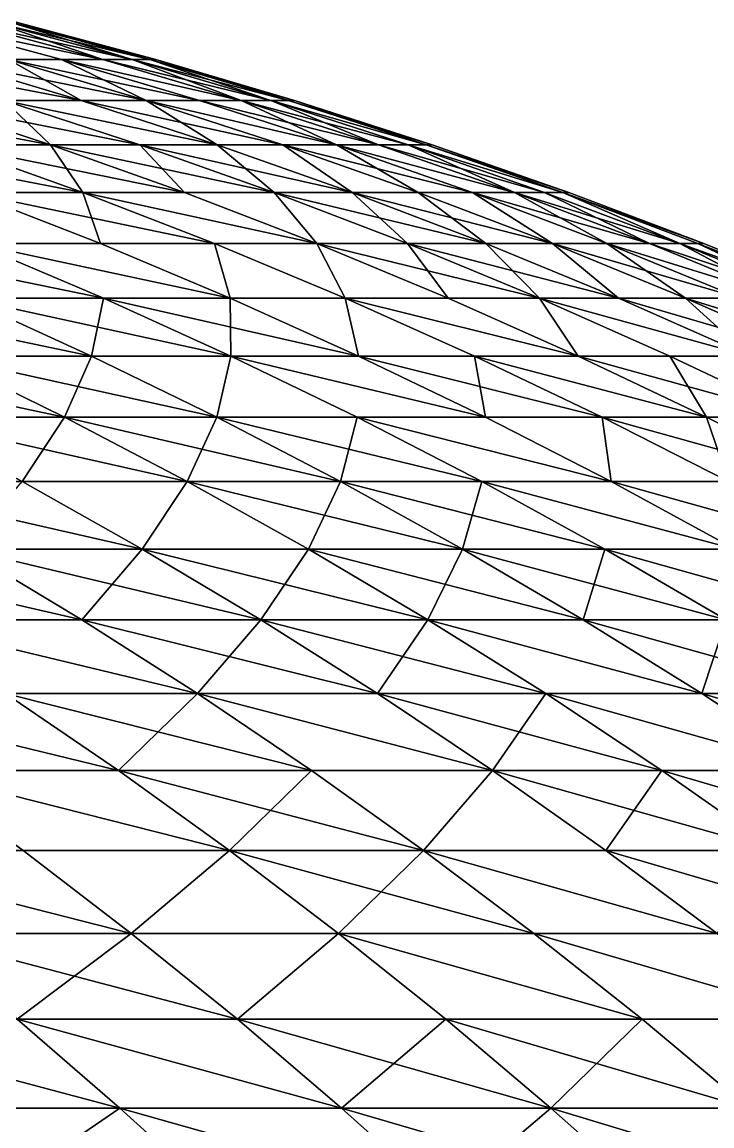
# Model space of a CAD drawing. Header units: millimetres. Extents: x -3250 to 8000, y -3250 to 3250.
# Drawn here: x 7398.2 to 7493.4, y 623 to 775.3 of the extents above; entities that cross this region are included whole.
import ezdxf

# ---------------------------------------------------------------- set-up
doc = ezdxf.new("R2010")
doc.units = ezdxf.units.MM
doc.header["$MEASUREMENT"] = 0
doc.layers.add('MESH_3D', color=2, linetype='CONTINUOUS')

msp = doc.modelspace()

# ---------------------------------------------------------------- linework, layer by layer
at = {"layer": 'MESH_3D'}
for points in [[(7384.5, 775.26, 3341.38), (7390.14, 775.26, 3405.9), (7409.36, 770.1, 3404.46)], [(7384.5, 775.26, 3341.38), (7409.36, 770.1, 3404.46), (7403.67, 770.1, 3339.46)], [(7396.36, 770.1, 3274.63), (7384.5, 775.26, 3341.38), (7403.67, 770.1, 3339.46)], [(7384.5, 775.26, 23358.62), (7396.36, 770.1, 23425.37), (7403.67, 770.1, 23360.54)], [(7409.36, 770.1, 23295.54), (7384.5, 775.26, 23358.62), (7403.67, 770.1, 23360.54)], [(7390.14, 775.26, 23294.1), (7384.5, 775.26, 23358.62), (7409.36, 770.1, 23295.54)], [(7390.14, 775.26, 3405.9), (7394.18, 775.26, 3470.53), (7413.42, 770.1, 3469.57)], [(7390.14, 775.26, 3405.9), (7413.42, 770.1, 3469.57), (7409.36, 770.1, 3404.46)], [(7394.18, 775.26, 23229.47), (7390.14, 775.26, 23294.1), (7409.36, 770.1, 23295.54)], [(7394.18, 775.26, 3470.53), (7415.86, 770.1, 3534.76), (7413.42, 770.1, 3469.57)], [(7394.18, 775.26, 3470.53), (7396.6, 775.26, 3535.24), (7415.86, 770.1, 3534.76)], [(7394.18, 775.26, 23229.47), (7409.36, 770.1, 23295.54), (7413.42, 770.1, 23230.43)], [(7396.6, 775.26, 23164.76), (7394.18, 775.26, 23229.47), (7413.42, 770.1, 23230.43)], [(7396.6, 775.26, 3535.24), (7397.41, 775.26, 3600), (7416.67, 770.1, 3600)], [(7396.6, 775.26, 3535.24), (7416.67, 770.1, 3600), (7415.86, 770.1, 3534.76)], [(7396.6, 775.26, 23164.76), (7413.42, 770.1, 23230.43), (7415.86, 770.1, 23165.24)], [(7396.6, 775.26, 23164.76), (7415.86, 770.1, 23165.24), (7416.67, 770.1, 23100)], [(7396.6, 775.26, 23164.76), (7416.67, 770.1, 23100), (7397.41, 775.26, 23100)], [(7416.67, 770.1, 23100), (7416.67, 770.1, 3600), (7397.41, 775.26, 3600)], [(7397.41, 775.26, 23100), (7416.67, 770.1, 23100), (7397.41, 775.26, 3600)], [(7376.92, 770.1, 3145.62), (7406.36, 764.46, 3207.15), (7395.76, 764.46, 3142.3)], [(7376.92, 770.1, 3145.62), (7387.45, 770.1, 3210.01), (7406.36, 764.46, 3207.15)], [(7406.36, 764.46, 23492.85), (7376.92, 770.1, 23554.38), (7395.76, 764.46, 23557.7)], [(7387.45, 770.1, 23489.99), (7376.92, 770.1, 23554.38), (7406.36, 764.46, 23492.85)], [(7387.45, 770.1, 3210.01), (7415.35, 764.46, 3272.25), (7406.36, 764.46, 3207.15)], [(7387.45, 770.1, 3210.01), (7396.36, 770.1, 3274.63), (7415.35, 764.46, 3272.25)], [(7396.36, 770.1, 23425.37), (7387.45, 770.1, 23489.99), (7406.36, 764.46, 23492.85)], [(7396.36, 770.1, 3274.63), (7422.71, 764.46, 3337.56), (7415.35, 764.46, 3272.25)], [(7396.36, 770.1, 3274.63), (7403.67, 770.1, 3339.46), (7422.71, 764.46, 3337.56)], [(7396.36, 770.1, 23425.37), (7406.36, 764.46, 23492.85), (7415.35, 764.46, 23427.75)], [(7403.67, 770.1, 23360.54), (7396.36, 770.1, 23425.37), (7415.35, 764.46, 23427.75)], [(7403.67, 770.1, 3339.46), (7428.43, 764.46, 3403.03), (7422.71, 764.46, 3337.56)], [(7403.67, 770.1, 3339.46), (7409.36, 770.1, 3404.46), (7428.43, 764.46, 3403.03)], [(7403.67, 770.1, 23360.54), (7415.35, 764.46, 23427.75), (7422.71, 764.46, 23362.44)], [(7428.43, 764.46, 23296.97), (7403.67, 770.1, 23360.54), (7422.71, 764.46, 23362.44)], [(7409.36, 770.1, 23295.54), (7403.67, 770.1, 23360.54), (7428.43, 764.46, 23296.97)], [(7409.36, 770.1, 3404.46), (7413.42, 770.1, 3469.57), (7432.53, 764.46, 3468.62)], [(7409.36, 770.1, 3404.46), (7432.53, 764.46, 3468.62), (7428.43, 764.46, 3403.03)], [(7413.42, 770.1, 23230.43), (7409.36, 770.1, 23295.54), (7428.43, 764.46, 23296.97)], [(7413.42, 770.1, 3469.57), (7434.98, 764.46, 3534.29), (7432.53, 764.46, 3468.62)], [(7413.42, 770.1, 3469.57), (7415.86, 770.1, 3534.76), (7434.98, 764.46, 3534.29)], [(7413.42, 770.1, 23230.43), (7428.43, 764.46, 23296.97), (7432.53, 764.46, 23231.38)], [(7415.86, 770.1, 23165.24), (7413.42, 770.1, 23230.43), (7432.53, 764.46, 23231.38)], [(7415.86, 770.1, 3534.76), (7416.67, 770.1, 3600), (7435.8, 764.46, 3600)], [(7415.86, 770.1, 3534.76), (7435.8, 764.46, 3600), (7434.98, 764.46, 3534.29)], [(7415.86, 770.1, 23165.24), (7434.98, 764.46, 23165.71), (7416.67, 770.1, 23100)], [(7415.86, 770.1, 23165.24), (7432.53, 764.46, 23231.38), (7434.98, 764.46, 23165.71)], [(7435.8, 764.46, 23100), (7435.8, 764.46, 3600), (7416.67, 770.1, 3600)], [(7416.67, 770.1, 23100), (7435.8, 764.46, 23100), (7416.67, 770.1, 3600)], [(7434.98, 764.46, 23165.71), (7435.8, 764.46, 23100), (7416.67, 770.1, 23100)], [(7369.72, 764.46, 3013.48), (7383.54, 764.46, 3077.73), (7402.15, 758.34, 3073.96)], [(7369.72, 764.46, 3013.48), (7402.15, 758.34, 3073.96), (7388.23, 758.34, 3009.25)], [(7383.54, 764.46, 3077.73), (7395.76, 764.46, 3142.3), (7414.46, 758.34, 3139)], [(7383.54, 764.46, 3077.73), (7414.46, 758.34, 3139), (7402.15, 758.34, 3073.96)], [(7383.54, 764.46, 23622.27), (7388.23, 758.34, 23690.75), (7402.15, 758.34, 23626.04)], [(7395.76, 764.46, 23557.7), (7383.54, 764.46, 23622.27), (7402.15, 758.34, 23626.04)], [(7395.76, 764.46, 3142.3), (7425.14, 758.34, 3204.32), (7414.46, 758.34, 3139)], [(7395.76, 764.46, 3142.3), (7406.36, 764.46, 3207.15), (7425.14, 758.34, 3204.32)], [(7395.76, 764.46, 23557.7), (7402.15, 758.34, 23626.04), (7414.46, 758.34, 23561)], [(7425.14, 758.34, 23495.68), (7395.76, 764.46, 23557.7), (7414.46, 758.34, 23561)], [(7406.36, 764.46, 23492.85), (7395.76, 764.46, 23557.7), (7425.14, 758.34, 23495.68)], [(7406.36, 764.46, 3207.15), (7434.19, 758.34, 3269.89), (7425.14, 758.34, 3204.32)], [(7406.36, 764.46, 3207.15), (7415.35, 764.46, 3272.25), (7434.19, 758.34, 3269.89)], [(7415.35, 764.46, 23427.75), (7406.36, 764.46, 23492.85), (7425.14, 758.34, 23495.68)], [(7415.35, 764.46, 3272.25), (7422.71, 764.46, 3337.56), (7441.6, 758.34, 3335.67)], [(7415.35, 764.46, 3272.25), (7441.6, 758.34, 3335.67), (7434.19, 758.34, 3269.89)], [(7415.35, 764.46, 23427.75), (7425.14, 758.34, 23495.68), (7434.19, 758.34, 23430.11)], [(7441.6, 758.34, 23364.33), (7415.35, 764.46, 23427.75), (7434.19, 758.34, 23430.11)], [(7422.71, 764.46, 23362.44), (7415.35, 764.46, 23427.75), (7441.6, 758.34, 23364.33)], [(7422.71, 764.46, 3337.56), (7428.43, 764.46, 3403.03), (7447.37, 758.34, 3401.61)], [(7422.71, 764.46, 3337.56), (7447.37, 758.34, 3401.61), (7441.6, 758.34, 3335.67)], [(7428.43, 764.46, 23296.97), (7422.71, 764.46, 23362.44), (7441.6, 758.34, 23364.33)], [(7428.43, 764.46, 3403.03), (7432.53, 764.46, 3468.62), (7451.49, 758.34, 3467.67)], [(7428.43, 764.46, 3403.03), (7451.49, 758.34, 3467.67), (7447.37, 758.34, 3401.61)], [(7428.43, 764.46, 23296.97), (7441.6, 758.34, 23364.33), (7447.37, 758.34, 23298.39)], [(7432.53, 764.46, 23231.38), (7428.43, 764.46, 23296.97), (7447.37, 758.34, 23298.39)], [(7432.53, 764.46, 3468.62), (7434.98, 764.46, 3534.29), (7453.96, 758.34, 3533.81)], [(7432.53, 764.46, 3468.62), (7453.96, 758.34, 3533.81), (7451.49, 758.34, 3467.67)], [(7432.53, 764.46, 23231.38), (7447.37, 758.34, 23298.39), (7451.49, 758.34, 23232.33)], [(7453.96, 758.34, 23166.19), (7432.53, 764.46, 23231.38), (7451.49, 758.34, 23232.33)], [(7434.98, 764.46, 23165.71), (7432.53, 764.46, 23231.38), (7453.96, 758.34, 23166.19)], [(7434.98, 764.46, 3534.29), (7435.8, 764.46, 3600), (7454.79, 758.34, 3600)], [(7434.98, 764.46, 3534.29), (7454.79, 758.34, 3600), (7453.96, 758.34, 3533.81)], [(7434.98, 764.46, 23165.71), (7453.96, 758.34, 23166.19), (7435.8, 764.46, 23100)], [(7454.79, 758.34, 23100), (7454.79, 758.34, 3600), (7435.8, 764.46, 3600)], [(7435.8, 764.46, 23100), (7454.79, 758.34, 23100), (7435.8, 764.46, 3600)], [(7453.96, 758.34, 23166.19), (7454.79, 758.34, 23100), (7435.8, 764.46, 23100)], [(7372.7, 758.34, 2944.91), (7388.23, 758.34, 3009.25), (7406.58, 751.75, 3005.06)], [(7372.7, 758.34, 2944.91), (7406.58, 751.75, 3005.06), (7390.94, 751.75, 2940.27)], [(7388.23, 758.34, 3009.25), (7402.15, 758.34, 3073.96), (7406.58, 751.75, 3005.06)], [(7388.23, 758.34, 23690.75), (7390.94, 751.75, 23759.73), (7406.58, 751.75, 23694.94)], [(7420.6, 751.75, 23629.77), (7388.23, 758.34, 23690.75), (7406.58, 751.75, 23694.94)], [(7402.15, 758.34, 23626.04), (7388.23, 758.34, 23690.75), (7420.6, 751.75, 23629.77)], [(7402.15, 758.34, 3073.96), (7433, 751.75, 3135.73), (7420.6, 751.75, 3070.23)], [(7402.15, 758.34, 3073.96), (7414.46, 758.34, 3139), (7433, 751.75, 3135.73)], [(7406.58, 751.75, 3005.06), (7402.15, 758.34, 3073.96), (7420.6, 751.75, 3070.23)], [(7414.46, 758.34, 23561), (7402.15, 758.34, 23626.04), (7420.6, 751.75, 23629.77)], [(7414.46, 758.34, 3139), (7425.14, 758.34, 3204.32), (7443.75, 751.75, 3201.52)], [(7414.46, 758.34, 3139), (7443.75, 751.75, 3201.52), (7433, 751.75, 3135.73)], [(7414.46, 758.34, 23561), (7420.6, 751.75, 23629.77), (7433, 751.75, 23564.27)], [(7425.14, 758.34, 23495.68), (7414.46, 758.34, 23561), (7433, 751.75, 23564.27)], [(7425.14, 758.34, 3204.32), (7434.19, 758.34, 3269.89), (7443.75, 751.75, 3201.52)], [(7425.14, 758.34, 23495.68), (7433, 751.75, 23564.27), (7443.75, 751.75, 23498.48)], [(7434.19, 758.34, 23430.11), (7425.14, 758.34, 23495.68), (7443.75, 751.75, 23498.48)], [(7434.19, 758.34, 3269.89), (7460.33, 751.75, 3333.79), (7452.87, 751.75, 3267.55)], [(7434.19, 758.34, 3269.89), (7441.6, 758.34, 3335.67), (7460.33, 751.75, 3333.79)], [(7443.75, 751.75, 3201.52), (7434.19, 758.34, 3269.89), (7452.87, 751.75, 3267.55)], [(7434.19, 758.34, 23430.11), (7443.75, 751.75, 23498.48), (7452.87, 751.75, 23432.45)], [(7441.6, 758.34, 23364.33), (7434.19, 758.34, 23430.11), (7452.87, 751.75, 23432.45)], [(7441.6, 758.34, 3335.67), (7447.37, 758.34, 3401.61), (7466.14, 751.75, 3400.2)], [(7441.6, 758.34, 3335.67), (7466.14, 751.75, 3400.2), (7460.33, 751.75, 3333.79)], [(7441.6, 758.34, 23364.33), (7452.87, 751.75, 23432.45), (7460.33, 751.75, 23366.21)], [(7466.14, 751.75, 23299.8), (7441.6, 758.34, 23364.33), (7460.33, 751.75, 23366.21)], [(7447.37, 758.34, 23298.39), (7441.6, 758.34, 23364.33), (7466.14, 751.75, 23299.8)], [(7447.37, 758.34, 3401.61), (7470.29, 751.75, 3466.73), (7466.14, 751.75, 3400.2)], [(7447.37, 758.34, 3401.61), (7451.49, 758.34, 3467.67), (7470.29, 751.75, 3466.73)], [(7451.49, 758.34, 23232.33), (7447.37, 758.34, 23298.39), (7466.14, 751.75, 23299.8)], [(7451.49, 758.34, 3467.67), (7453.96, 758.34, 3533.81), (7472.79, 751.75, 3533.34)], [(7451.49, 758.34, 3467.67), (7472.79, 751.75, 3533.34), (7470.29, 751.75, 3466.73)], [(7451.49, 758.34, 23232.33), (7466.14, 751.75, 23299.8), (7470.29, 751.75, 23233.27)], [(7472.79, 751.75, 23166.66), (7451.49, 758.34, 23232.33), (7470.29, 751.75, 23233.27)], [(7453.96, 758.34, 23166.19), (7451.49, 758.34, 23232.33), (7472.79, 751.75, 23166.66)], [(7453.96, 758.34, 3533.81), (7473.62, 751.75, 3600), (7472.79, 751.75, 3533.34)], [(7453.96, 758.34, 3533.81), (7454.79, 758.34, 3600), (7473.62, 751.75, 3600)], [(7453.96, 758.34, 23166.19), (7472.79, 751.75, 23166.66), (7473.62, 751.75, 23100)], [(7453.96, 758.34, 23166.19), (7473.62, 751.75, 23100), (7454.79, 758.34, 23100)], [(7473.62, 751.75, 23100), (7473.62, 751.75, 3600), (7454.79, 758.34, 3600)], [(7454.79, 758.34, 23100), (7473.62, 751.75, 23100), (7454.79, 758.34, 3600)], [(7390.94, 751.75, 2940.27), (7424.77, 744.7, 3000.91), (7409.02, 744.7, 2935.66)], [(7390.94, 751.75, 2940.27), (7406.58, 751.75, 3005.06), (7424.77, 744.7, 3000.91)], [(7391.65, 744.7, 2870.82), (7390.94, 751.75, 2940.27), (7409.02, 744.7, 2935.66)], [(7390.94, 751.75, 23759.73), (7391.65, 744.7, 23829.18), (7409.02, 744.7, 23764.34)], [(7406.58, 751.75, 23694.94), (7390.94, 751.75, 23759.73), (7409.02, 744.7, 23764.34)], [(7406.58, 751.75, 3005.06), (7420.6, 751.75, 3070.23), (7438.89, 744.7, 3066.54)], [(7406.58, 751.75, 3005.06), (7438.89, 744.7, 3066.54), (7424.77, 744.7, 3000.91)], [(7406.58, 751.75, 23694.94), (7409.02, 744.7, 23764.34), (7424.77, 744.7, 23699.09)], [(7438.89, 744.7, 23633.46), (7406.58, 751.75, 23694.94), (7424.77, 744.7, 23699.09)], [(7420.6, 751.75, 23629.77), (7406.58, 751.75, 23694.94), (7438.89, 744.7, 23633.46)], [(7420.6, 751.75, 3070.23), (7433, 751.75, 3135.73), (7438.89, 744.7, 3066.54)], [(7433, 751.75, 23564.27), (7420.6, 751.75, 23629.77), (7438.89, 744.7, 23633.46)], [(7433, 751.75, 3135.73), (7462.2, 744.7, 3198.74), (7451.37, 744.7, 3132.49)], [(7433, 751.75, 3135.73), (7443.75, 751.75, 3201.52), (7462.2, 744.7, 3198.74)], [(7438.89, 744.7, 3066.54), (7433, 751.75, 3135.73), (7451.37, 744.7, 3132.49)], [(7433, 751.75, 23564.27), (7438.89, 744.7, 23633.46), (7451.37, 744.7, 23567.51)], [(7443.75, 751.75, 23498.48), (7433, 751.75, 23564.27), (7451.37, 744.7, 23567.51)], [(7443.75, 751.75, 3201.52), (7452.87, 751.75, 3267.55), (7471.38, 744.7, 3265.23)], [(7443.75, 751.75, 3201.52), (7471.38, 744.7, 3265.23), (7462.2, 744.7, 3198.74)], [(7443.75, 751.75, 23498.48), (7451.37, 744.7, 23567.51), (7462.2, 744.7, 23501.26)], [(7452.87, 751.75, 23432.45), (7443.75, 751.75, 23498.48), (7462.2, 744.7, 23501.26)], [(7452.87, 751.75, 3267.55), (7460.33, 751.75, 3333.79), (7471.38, 744.7, 3265.23)], [(7452.87, 751.75, 23432.45), (7462.2, 744.7, 23501.26), (7471.38, 744.7, 23434.77)], [(7460.33, 751.75, 23366.21), (7452.87, 751.75, 23432.45), (7471.38, 744.7, 23434.77)], [(7460.33, 751.75, 3333.79), (7466.14, 751.75, 3400.2), (7484.74, 744.7, 3398.81)], [(7460.33, 751.75, 3333.79), (7484.74, 744.7, 3398.81), (7478.89, 744.7, 3331.94)], [(7471.38, 744.7, 3265.23), (7460.33, 751.75, 3333.79), (7478.89, 744.7, 3331.94)], [(7460.33, 751.75, 23366.21), (7471.38, 744.7, 23434.77), (7478.89, 744.7, 23368.06)], [(7466.14, 751.75, 23299.8), (7460.33, 751.75, 23366.21), (7478.89, 744.7, 23368.06)], [(7466.14, 751.75, 3400.2), (7470.29, 751.75, 3466.73), (7488.93, 744.7, 3465.8)], [(7466.14, 751.75, 3400.2), (7488.93, 744.7, 3465.8), (7484.74, 744.7, 3398.81)], [(7466.14, 751.75, 23299.8), (7478.89, 744.7, 23368.06), (7484.74, 744.7, 23301.19)], [(7470.29, 751.75, 23233.27), (7466.14, 751.75, 23299.8), (7484.74, 744.7, 23301.19)], [(7470.29, 751.75, 3466.73), (7472.79, 751.75, 3533.34), (7488.93, 744.7, 3465.8)], [(7470.29, 751.75, 23233.27), (7484.74, 744.7, 23301.19), (7488.93, 744.7, 23234.2)], [(7472.79, 751.75, 23166.66), (7470.29, 751.75, 23233.27), (7488.93, 744.7, 23234.2)], [(7472.79, 751.75, 3533.34), (7492.27, 744.7, 3600), (7491.44, 744.7, 3532.88)], [(7472.79, 751.75, 3533.34), (7473.62, 751.75, 3600), (7492.27, 744.7, 3600)], [(7488.93, 744.7, 3465.8), (7472.79, 751.75, 3533.34), (7491.44, 744.7, 3532.88)], [(7472.79, 751.75, 23166.66), (7491.44, 744.7, 23167.12), (7492.27, 744.7, 23100)], [(7472.79, 751.75, 23166.66), (7488.93, 744.7, 23234.2), (7491.44, 744.7, 23167.12)], [(7472.79, 751.75, 23166.66), (7492.27, 744.7, 23100), (7473.62, 751.75, 23100)], [(7492.27, 744.7, 23100), (7492.27, 744.7, 3600), (7473.62, 751.75, 3600)], [(7473.62, 751.75, 23100), (7492.27, 744.7, 23100), (7473.62, 751.75, 3600)], [(7372.66, 744.7, 2806.44), (7391.65, 744.7, 2870.82), (7409.43, 737.18, 2865.82)], [(7372.66, 744.7, 2806.44), (7409.43, 737.18, 2865.82), (7390.32, 737.18, 2800.99)], [(7391.65, 744.7, 23829.18), (7390.32, 737.18, 23899.01), (7409.43, 737.18, 23834.18)], [(7391.65, 744.7, 2870.82), (7426.92, 737.18, 2931.1), (7409.43, 737.18, 2865.82)], [(7391.65, 744.7, 2870.82), (7409.02, 744.7, 2935.66), (7426.92, 737.18, 2931.1)], [(7426.92, 737.18, 23768.9), (7391.65, 744.7, 23829.18), (7409.43, 737.18, 23834.18)], [(7409.02, 744.7, 23764.34), (7391.65, 744.7, 23829.18), (7426.92, 737.18, 23768.9)], [(7409.02, 744.7, 2935.66), (7424.77, 744.7, 3000.91), (7426.92, 737.18, 2931.1)], [(7424.77, 744.7, 23699.09), (7409.02, 744.7, 23764.34), (7426.92, 737.18, 23768.9)], [(7424.77, 744.7, 3000.91), (7438.89, 744.7, 3066.54), (7442.78, 737.18, 2996.8)], [(7426.92, 737.18, 2931.1), (7424.77, 744.7, 3000.91), (7442.78, 737.18, 2996.8)], [(7424.77, 744.7, 23699.09), (7426.92, 737.18, 23768.9), (7442.78, 737.18, 23703.2)], [(7438.89, 744.7, 23633.46), (7424.77, 744.7, 23699.09), (7442.78, 737.18, 23703.2)], [(7438.89, 744.7, 3066.54), (7469.57, 737.18, 3129.28), (7457, 737.18, 3062.88)], [(7438.89, 744.7, 3066.54), (7451.37, 744.7, 3132.49), (7469.57, 737.18, 3129.28)], [(7442.78, 737.18, 2996.8), (7438.89, 744.7, 3066.54), (7457, 737.18, 3062.88)], [(7438.89, 744.7, 23633.46), (7442.78, 737.18, 23703.2), (7457, 737.18, 23637.12)], [(7451.37, 744.7, 23567.51), (7438.89, 744.7, 23633.46), (7457, 737.18, 23637.12)], [(7451.37, 744.7, 3132.49), (7462.2, 744.7, 3198.74), (7469.57, 737.18, 3129.28)], [(7451.37, 744.7, 23567.51), (7457, 737.18, 23637.12), (7469.57, 737.18, 23570.72)], [(7480.47, 737.18, 23504.02), (7451.37, 744.7, 23567.51), (7469.57, 737.18, 23570.72)], [(7462.2, 744.7, 23501.26), (7451.37, 744.7, 23567.51), (7480.47, 737.18, 23504.02)], [(7462.2, 744.7, 3198.74), (7471.38, 744.7, 3265.23), (7480.47, 737.18, 3195.98)], [(7469.57, 737.18, 3129.28), (7462.2, 744.7, 3198.74), (7480.47, 737.18, 3195.98)], [(7471.38, 744.7, 23434.77), (7462.2, 744.7, 23501.26), (7480.47, 737.18, 23504.02)], [(7471.38, 744.7, 3265.23), (7478.89, 744.7, 3331.94), (7497.28, 737.18, 3330.1)], [(7471.38, 744.7, 3265.23), (7497.28, 737.18, 3330.1), (7489.71, 737.18, 3262.94)], [(7480.47, 737.18, 3195.98), (7471.38, 744.7, 3265.23), (7489.71, 737.18, 3262.94)], [(7471.38, 744.7, 23434.77), (7480.47, 737.18, 23504.02), (7489.71, 737.18, 23437.06)], [(7478.89, 744.7, 23368.06), (7471.38, 744.7, 23434.77), (7489.71, 737.18, 23437.06)], [(7478.89, 744.7, 3331.94), (7484.74, 744.7, 3398.81), (7503.17, 737.18, 3397.43)], [(7478.89, 744.7, 3331.94), (7503.17, 737.18, 3397.43), (7497.28, 737.18, 3330.1)], [(7478.89, 744.7, 23368.06), (7489.71, 737.18, 23437.06), (7497.28, 737.18, 23369.9)], [(7503.17, 737.18, 23302.57), (7478.89, 744.7, 23368.06), (7497.28, 737.18, 23369.9)], [(7484.74, 744.7, 23301.19), (7478.89, 744.7, 23368.06), (7503.17, 737.18, 23302.57)], [(7484.74, 744.7, 3398.81), (7488.93, 744.7, 3465.8), (7507.38, 737.18, 3464.88)], [(7484.74, 744.7, 3398.81), (7507.38, 737.18, 3464.88), (7503.17, 737.18, 3397.43)], [(7488.93, 744.7, 23234.2), (7484.74, 744.7, 23301.19), (7503.17, 737.18, 23302.57)], [(7488.93, 744.7, 3465.8), (7491.44, 744.7, 3532.88), (7509.91, 737.18, 3532.42)], [(7488.93, 744.7, 3465.8), (7509.91, 737.18, 3532.42), (7507.38, 737.18, 3464.88)], [(7488.93, 744.7, 23234.2), (7503.17, 737.18, 23302.57), (7507.38, 737.18, 23235.12)], [(7491.44, 744.7, 23167.12), (7488.93, 744.7, 23234.2), (7507.38, 737.18, 23235.12)], [(7491.44, 744.7, 3532.88), (7492.27, 744.7, 3600), (7510.75, 737.18, 3600)], [(7491.44, 744.7, 3532.88), (7510.75, 737.18, 3600), (7509.91, 737.18, 3532.42)], [(7491.44, 744.7, 23167.12), (7509.91, 737.18, 23167.58), (7510.75, 737.18, 23100)], [(7491.44, 744.7, 23167.12), (7507.38, 737.18, 23235.12), (7509.91, 737.18, 23167.58)], [(7491.44, 744.7, 23167.12), (7510.75, 737.18, 23100), (7492.27, 744.7, 23100)], [(7510.75, 737.18, 23100), (7510.75, 737.18, 3600), (7492.27, 744.7, 3600)], [(7492.27, 744.7, 23100), (7510.75, 737.18, 23100), (7492.27, 744.7, 3600)], [(7369.59, 737.18, 2736.66), (7407.79, 729.2, 2795.6), (7386.92, 729.2, 2730.84)], [(7369.59, 737.18, 2736.66), (7390.32, 737.18, 2800.99), (7407.79, 729.2, 2795.6)], [(7390.32, 737.18, 23899.01), (7386.92, 729.2, 23969.16), (7407.79, 729.2, 23904.4)], [(7390.32, 737.18, 2800.99), (7427.03, 729.2, 2860.87), (7407.79, 729.2, 2795.6)], [(7390.32, 737.18, 2800.99), (7409.43, 737.18, 2865.82), (7427.03, 729.2, 2860.87)], [(7409.43, 737.18, 23834.18), (7390.32, 737.18, 23899.01), (7407.79, 729.2, 23904.4)], [(7409.43, 737.18, 23834.18), (7407.79, 729.2, 23904.4), (7427.03, 729.2, 23839.13)], [(7409.43, 737.18, 2865.82), (7426.92, 737.18, 2931.1), (7444.64, 729.2, 2926.59)], [(7409.43, 737.18, 2865.82), (7444.64, 729.2, 2926.59), (7427.03, 729.2, 2860.87)], [(7426.92, 737.18, 23768.9), (7409.43, 737.18, 23834.18), (7427.03, 729.2, 23839.13)], [(7426.92, 737.18, 2931.1), (7442.78, 737.18, 2996.8), (7444.64, 729.2, 2926.59)], [(7426.92, 737.18, 23768.9), (7427.03, 729.2, 23839.13), (7444.64, 729.2, 23773.41)], [(7442.78, 737.18, 23703.2), (7426.92, 737.18, 23768.9), (7444.64, 729.2, 23773.41)], [(7442.78, 737.18, 2996.8), (7457, 737.18, 3062.88), (7474.92, 729.2, 3059.25)], [(7442.78, 737.18, 2996.8), (7474.92, 729.2, 3059.25), (7460.61, 729.2, 2992.73)], [(7444.64, 729.2, 2926.59), (7442.78, 737.18, 2996.8), (7460.61, 729.2, 2992.73)], [(7442.78, 737.18, 23703.2), (7444.64, 729.2, 23773.41), (7460.61, 729.2, 23707.27)], [(7474.92, 729.2, 23640.75), (7442.78, 737.18, 23703.2), (7460.61, 729.2, 23707.27)], [(7457, 737.18, 23637.12), (7442.78, 737.18, 23703.2), (7474.92, 729.2, 23640.75)], [(7457, 737.18, 3062.88), (7469.57, 737.18, 3129.28), (7474.92, 729.2, 3059.25)], [(7469.57, 737.18, 23570.72), (7457, 737.18, 23637.12), (7474.92, 729.2, 23640.75)], [(7469.57, 737.18, 3129.28), (7480.47, 737.18, 3195.98), (7498.55, 729.2, 3193.26)], [(7469.57, 737.18, 3129.28), (7498.55, 729.2, 3193.26), (7487.57, 729.2, 3126.11)], [(7474.92, 729.2, 3059.25), (7469.57, 737.18, 3129.28), (7487.57, 729.2, 3126.11)], [(7469.57, 737.18, 23570.72), (7474.92, 729.2, 23640.75), (7487.57, 729.2, 23573.89)], [(7498.55, 729.2, 23506.74), (7469.57, 737.18, 23570.72), (7487.57, 729.2, 23573.89)], [(7480.47, 737.18, 23504.02), (7469.57, 737.18, 23570.72), (7498.55, 729.2, 23506.74)], [(7480.47, 737.18, 3195.98), (7489.71, 737.18, 3262.94), (7507.85, 729.2, 3260.66)], [(7480.47, 737.18, 3195.98), (7507.85, 729.2, 3260.66), (7498.55, 729.2, 3193.26)], [(7489.71, 737.18, 23437.06), (7480.47, 737.18, 23504.02), (7498.55, 729.2, 23506.74)], [(7489.71, 737.18, 3262.94), (7497.28, 737.18, 3330.1), (7515.47, 729.2, 3328.28)], [(7489.71, 737.18, 3262.94), (7515.47, 729.2, 3328.28), (7507.85, 729.2, 3260.66)], [(7489.71, 737.18, 23437.06), (7498.55, 729.2, 23506.74), (7507.85, 729.2, 23439.34)], [(7515.47, 729.2, 23371.72), (7489.71, 737.18, 23437.06), (7507.85, 729.2, 23439.34)], [(7497.28, 737.18, 23369.9), (7489.71, 737.18, 23437.06), (7515.47, 729.2, 23371.72)], [(7364.45, 729.2, 2666.62), (7386.92, 729.2, 2730.84), (7404.06, 720.78, 2725.08)], [(7364.45, 729.2, 2666.62), (7404.06, 720.78, 2725.08), (7381.44, 720.78, 2660.43)], [(7386.92, 729.2, 23969.16), (7381.44, 720.78, 24039.57), (7404.06, 720.78, 23974.92)], [(7386.92, 729.2, 2730.84), (7407.79, 729.2, 2795.6), (7425.06, 720.78, 2790.28)], [(7386.92, 729.2, 2730.84), (7425.06, 720.78, 2790.28), (7404.06, 720.78, 2725.08)], [(7407.79, 729.2, 23904.4), (7386.92, 729.2, 23969.16), (7404.06, 720.78, 23974.92)], [(7407.79, 729.2, 23904.4), (7404.06, 720.78, 23974.92), (7425.06, 720.78, 23909.72)], [(7407.79, 729.2, 2795.6), (7427.03, 729.2, 2860.87), (7425.06, 720.78, 2790.28)], [(7427.03, 729.2, 23839.13), (7407.79, 729.2, 23904.4), (7425.06, 720.78, 23909.72)], [(7425.06, 720.78, 2790.28), (7427.03, 729.2, 2860.87), (7444.43, 720.78, 2855.97)], [(7427.03, 729.2, 23839.13), (7425.06, 720.78, 23909.72), (7444.43, 720.78, 23844.03)], [(7427.03, 729.2, 2860.87), (7462.16, 720.78, 2922.13), (7444.43, 720.78, 2855.97)], [(7427.03, 729.2, 2860.87), (7444.64, 729.2, 2926.59), (7462.16, 720.78, 2922.13)], [(7462.16, 720.78, 23777.87), (7427.03, 729.2, 23839.13), (7444.43, 720.78, 23844.03)], [(7444.64, 729.2, 23773.41), (7427.03, 729.2, 23839.13), (7462.16, 720.78, 23777.87)], [(7444.64, 729.2, 2926.59), (7460.61, 729.2, 2992.73), (7478.23, 720.78, 2988.71)], [(7444.64, 729.2, 2926.59), (7478.23, 720.78, 2988.71), (7462.16, 720.78, 2922.13)], [(7460.61, 729.2, 23707.27), (7444.64, 729.2, 23773.41), (7462.16, 720.78, 23777.87)], [(7460.61, 729.2, 2992.73), (7492.64, 720.78, 3055.67), (7478.23, 720.78, 2988.71)], [(7460.61, 729.2, 2992.73), (7474.92, 729.2, 3059.25), (7492.64, 720.78, 3055.67)], [(7460.61, 729.2, 23707.27), (7462.16, 720.78, 23777.87), (7478.23, 720.78, 23711.29)], [(7492.64, 720.78, 23644.33), (7460.61, 729.2, 23707.27), (7478.23, 720.78, 23711.29)], [(7474.92, 729.2, 23640.75), (7460.61, 729.2, 23707.27), (7492.64, 720.78, 23644.33)], [(7474.92, 729.2, 3059.25), (7487.57, 729.2, 3126.11), (7505.37, 720.78, 3122.97)], [(7474.92, 729.2, 3059.25), (7505.37, 720.78, 3122.97), (7492.64, 720.78, 3055.67)], [(7487.57, 729.2, 23573.89), (7474.92, 729.2, 23640.75), (7492.64, 720.78, 23644.33)], [(7487.57, 729.2, 3126.11), (7498.55, 729.2, 3193.26), (7505.37, 720.78, 3122.97)], [(7487.57, 729.2, 23573.89), (7492.64, 720.78, 23644.33), (7505.37, 720.78, 23577.03)], [(7498.55, 729.2, 23506.74), (7487.57, 729.2, 23573.89), (7505.37, 720.78, 23577.03)], [(7381.44, 720.78, 24039.57), (7373.84, 711.9, 24110.16), (7398.22, 711.9, 24045.67)], [(7381.44, 720.78, 2660.43), (7404.06, 720.78, 2725.08), (7420.99, 711.9, 2719.39)], [(7381.44, 720.78, 2660.43), (7420.99, 711.9, 2719.39), (7398.22, 711.9, 2654.33)], [(7404.06, 720.78, 23974.92), (7381.44, 720.78, 24039.57), (7398.22, 711.9, 24045.67)], [(7404.06, 720.78, 23974.92), (7398.22, 711.9, 24045.67), (7420.99, 711.9, 23980.61)], [(7404.06, 720.78, 2725.08), (7425.06, 720.78, 2790.28), (7420.99, 711.9, 2719.39)], [(7442.13, 711.9, 23914.99), (7404.06, 720.78, 23974.92), (7420.99, 711.9, 23980.61)], [(7425.06, 720.78, 23909.72), (7404.06, 720.78, 23974.92), (7442.13, 711.9, 23914.99)], [(7420.99, 711.9, 2719.39), (7425.06, 720.78, 2790.28), (7442.13, 711.9, 2785.01)], [(7425.06, 720.78, 2790.28), (7461.63, 711.9, 2851.13), (7442.13, 711.9, 2785.01)], [(7425.06, 720.78, 2790.28), (7444.43, 720.78, 2855.97), (7461.63, 711.9, 2851.13)], [(7444.43, 720.78, 23844.03), (7425.06, 720.78, 23909.72), (7442.13, 711.9, 23914.99)], [(7444.43, 720.78, 23844.03), (7442.13, 711.9, 23914.99), (7461.63, 711.9, 23848.87)], [(7444.43, 720.78, 2855.97), (7462.16, 720.78, 2922.13), (7479.47, 711.9, 2917.72)], [(7444.43, 720.78, 2855.97), (7479.47, 711.9, 2917.72), (7461.63, 711.9, 2851.13)], [(7479.47, 711.9, 23782.28), (7444.43, 720.78, 23844.03), (7461.63, 711.9, 23848.87)], [(7462.16, 720.78, 23777.87), (7444.43, 720.78, 23844.03), (7479.47, 711.9, 23782.28)], [(7462.16, 720.78, 2922.13), (7478.23, 720.78, 2988.71), (7479.47, 711.9, 2917.72)], [(7478.23, 720.78, 23711.29), (7462.16, 720.78, 23777.87), (7479.47, 711.9, 23782.28)], [(7478.23, 720.78, 2988.71), (7510.15, 711.9, 3052.13), (7495.64, 711.9, 2984.74)], [(7478.23, 720.78, 2988.71), (7492.64, 720.78, 3055.67), (7510.15, 711.9, 3052.13)], [(7479.47, 711.9, 2917.72), (7478.23, 720.78, 2988.71), (7495.64, 711.9, 2984.74)], [(7478.23, 720.78, 23711.29), (7479.47, 711.9, 23782.28), (7495.64, 711.9, 23715.26)], [(7492.64, 720.78, 23644.33), (7478.23, 720.78, 23711.29), (7495.64, 711.9, 23715.26)], [(7492.64, 720.78, 3055.67), (7505.37, 720.78, 3122.97), (7510.15, 711.9, 3052.13)], [(7492.64, 720.78, 23644.33), (7495.64, 711.9, 23715.26), (7510.15, 711.9, 23647.87)], [(7505.37, 720.78, 23577.03), (7492.64, 720.78, 23644.33), (7510.15, 711.9, 23647.87)], [(7414.79, 702.58, 24051.71), (7373.84, 711.9, 24110.16), (7390.25, 702.58, 24116.6)], [(7398.22, 711.9, 24045.67), (7373.84, 711.9, 24110.16), (7414.79, 702.58, 24051.71)], [(7390.25, 702.58, 2583.4), (7398.22, 711.9, 2654.33), (7414.79, 702.58, 2648.29)], [(7398.22, 711.9, 2654.33), (7420.99, 711.9, 2719.39), (7414.79, 702.58, 2648.29)], [(7420.99, 711.9, 23980.61), (7398.22, 711.9, 24045.67), (7414.79, 702.58, 24051.71)], [(7414.79, 702.58, 2648.29), (7420.99, 711.9, 2719.39), (7437.71, 702.58, 2713.78)], [(7420.99, 711.9, 23980.61), (7414.79, 702.58, 24051.71), (7437.71, 702.58, 23986.22)], [(7420.99, 711.9, 2719.39), (7442.13, 711.9, 2785.01), (7437.71, 702.58, 2713.78)], [(7458.98, 702.58, 23920.19), (7420.99, 711.9, 23980.61), (7437.71, 702.58, 23986.22)], [(7442.13, 711.9, 23914.99), (7420.99, 711.9, 23980.61), (7458.98, 702.58, 23920.19)], [(7437.71, 702.58, 2713.78), (7442.13, 711.9, 2785.01), (7458.98, 702.58, 2779.81)], [(7442.13, 711.9, 2785.01), (7461.63, 711.9, 2851.13), (7478.6, 702.58, 2846.36)], [(7442.13, 711.9, 2785.01), (7478.6, 702.58, 2846.36), (7458.98, 702.58, 2779.81)], [(7461.63, 711.9, 23848.87), (7442.13, 711.9, 23914.99), (7458.98, 702.58, 23920.19)], [(7461.63, 711.9, 23848.87), (7458.98, 702.58, 23920.19), (7478.6, 702.58, 23853.64)], [(7461.63, 711.9, 2851.13), (7479.47, 711.9, 2917.72), (7496.56, 702.58, 2913.37)], [(7461.63, 711.9, 2851.13), (7496.56, 702.58, 2913.37), (7478.6, 702.58, 2846.36)], [(7496.56, 702.58, 23786.63), (7461.63, 711.9, 23848.87), (7478.6, 702.58, 23853.64)], [(7479.47, 711.9, 23782.28), (7461.63, 711.9, 23848.87), (7496.56, 702.58, 23786.63)], [(7479.47, 711.9, 2917.72), (7512.84, 702.58, 2980.81), (7496.56, 702.58, 2913.37)], [(7479.47, 711.9, 2917.72), (7495.64, 711.9, 2984.74), (7512.84, 702.58, 2980.81)], [(7495.64, 711.9, 23715.26), (7479.47, 711.9, 23782.28), (7496.56, 702.58, 23786.63)], [(7364.1, 702.58, 2519.14), (7390.25, 702.58, 2583.4), (7406.45, 692.82, 2577.05)], [(7364.1, 702.58, 2519.14), (7406.45, 692.82, 2577.05), (7380.13, 692.82, 2512.38)], [(7390.25, 702.58, 24116.6), (7380.13, 692.82, 24187.62), (7406.45, 692.82, 24122.95)], [(7390.25, 702.58, 2583.4), (7414.79, 702.58, 2648.29), (7431.14, 692.82, 2642.34)], [(7390.25, 702.58, 2583.4), (7431.14, 692.82, 2642.34), (7406.45, 692.82, 2577.05)], [(7414.79, 702.58, 24051.71), (7390.25, 702.58, 24116.6), (7406.45, 692.82, 24122.95)], [(7414.79, 702.58, 24051.71), (7406.45, 692.82, 24122.95), (7431.14, 692.82, 24057.66)], [(7414.79, 702.58, 2648.29), (7437.71, 702.58, 2713.78), (7454.2, 692.82, 2708.24)], [(7414.79, 702.58, 2648.29), (7454.2, 692.82, 2708.24), (7431.14, 692.82, 2642.34)], [(7437.71, 702.58, 23986.22), (7414.79, 702.58, 24051.71), (7431.14, 692.82, 24057.66)], [(7437.71, 702.58, 23986.22), (7431.14, 692.82, 24057.66), (7454.2, 692.82, 23991.76)], [(7437.71, 702.58, 2713.78), (7475.6, 692.82, 2774.69), (7454.2, 692.82, 2708.24)], [(7437.71, 702.58, 2713.78), (7458.98, 702.58, 2779.81), (7475.6, 692.82, 2774.69)], [(7458.98, 702.58, 23920.19), (7437.71, 702.58, 23986.22), (7454.2, 692.82, 23991.76)], [(7458.98, 702.58, 23920.19), (7454.2, 692.82, 23991.76), (7475.6, 692.82, 23925.31)], [(7458.98, 702.58, 2779.81), (7495.35, 692.82, 2841.65), (7475.6, 692.82, 2774.69)], [(7458.98, 702.58, 2779.81), (7478.6, 702.58, 2846.36), (7495.35, 692.82, 2841.65)], [(7478.6, 702.58, 23853.64), (7458.98, 702.58, 23920.19), (7475.6, 692.82, 23925.31)], [(7478.6, 702.58, 23853.64), (7475.6, 692.82, 23925.31), (7495.35, 692.82, 23858.35)], [(7478.6, 702.58, 2846.36), (7513.42, 692.82, 2909.08), (7495.35, 692.82, 2841.65)], [(7478.6, 702.58, 2846.36), (7496.56, 702.58, 2913.37), (7513.42, 692.82, 2909.08)], [(7513.42, 692.82, 23790.92), (7478.6, 702.58, 23853.64), (7495.35, 692.82, 23858.35)], [(7496.56, 702.58, 23786.63), (7478.6, 702.58, 23853.64), (7513.42, 692.82, 23790.92)], [(7380.13, 692.82, 2512.38), (7406.45, 692.82, 2577.05), (7422.41, 682.63, 2570.78)], [(7380.13, 692.82, 2512.38), (7422.41, 682.63, 2570.78), (7395.94, 682.63, 2505.72)], [(7422.41, 682.63, 24129.22), (7380.13, 692.82, 24187.62), (7395.94, 682.63, 24194.28)], [(7406.45, 692.82, 24122.95), (7380.13, 692.82, 24187.62), (7422.41, 682.63, 24129.22)], [(7406.45, 692.82, 2577.05), (7431.14, 692.82, 2642.34), (7422.41, 682.63, 2570.78)], [(7447.25, 682.63, 24063.52), (7406.45, 692.82, 24122.95), (7422.41, 682.63, 24129.22)], [(7431.14, 692.82, 24057.66), (7406.45, 692.82, 24122.95), (7447.25, 682.63, 24063.52)], [(7422.41, 682.63, 2570.78), (7431.14, 692.82, 2642.34), (7447.25, 682.63, 2636.48)], [(7431.14, 692.82, 2642.34), (7454.2, 692.82, 2708.24), (7470.45, 682.63, 2702.78)], [(7431.14, 692.82, 2642.34), (7470.45, 682.63, 2702.78), (7447.25, 682.63, 2636.48)], [(7454.2, 692.82, 23991.76), (7431.14, 692.82, 24057.66), (7447.25, 682.63, 24063.52)], [(7454.2, 692.82, 23991.76), (7447.25, 682.63, 24063.52), (7470.45, 682.63, 23997.22)], [(7454.2, 692.82, 2708.24), (7475.6, 692.82, 2774.69), (7491.99, 682.63, 2769.63)], [(7454.2, 692.82, 2708.24), (7491.99, 682.63, 2769.63), (7470.45, 682.63, 2702.78)], [(7491.99, 682.63, 23930.37), (7454.2, 692.82, 23991.76), (7470.45, 682.63, 23997.22)], [(7475.6, 692.82, 23925.31), (7454.2, 692.82, 23991.76), (7491.99, 682.63, 23930.37)], [(7475.6, 692.82, 2774.69), (7511.86, 682.63, 2837), (7491.99, 682.63, 2769.63)], [(7475.6, 692.82, 2774.69), (7495.35, 692.82, 2841.65), (7511.86, 682.63, 2837)], [(7495.35, 692.82, 23858.35), (7475.6, 692.82, 23925.31), (7491.99, 682.63, 23930.37)], [(7495.35, 692.82, 23858.35), (7491.99, 682.63, 23930.37), (7511.86, 682.63, 23863)], [(7367.85, 682.63, 2441.34), (7395.94, 682.63, 2505.72), (7411.5, 672.02, 2499.16)], [(7367.85, 682.63, 2441.34), (7411.5, 672.02, 2499.16), (7383.24, 672.02, 2434.4)], [(7395.94, 682.63, 24194.28), (7383.24, 672.02, 24265.6), (7411.5, 672.02, 24200.84)], [(7395.94, 682.63, 2505.72), (7438.13, 672.02, 2564.61), (7411.5, 672.02, 2499.16)], [(7395.94, 682.63, 2505.72), (7422.41, 682.63, 2570.78), (7438.13, 672.02, 2564.61)], [(7422.41, 682.63, 24129.22), (7395.94, 682.63, 24194.28), (7411.5, 672.02, 24200.84)], [(7422.41, 682.63, 24129.22), (7411.5, 672.02, 24200.84), (7438.13, 672.02, 24135.39)], [(7422.41, 682.63, 2570.78), (7463.12, 672.02, 2630.7), (7438.13, 672.02, 2564.61)], [(7422.41, 682.63, 2570.78), (7447.25, 682.63, 2636.48), (7463.12, 672.02, 2630.7)], [(7463.12, 672.02, 24069.3), (7422.41, 682.63, 24129.22), (7438.13, 672.02, 24135.39)], [(7447.25, 682.63, 24063.52), (7422.41, 682.63, 24129.22), (7463.12, 672.02, 24069.3)], [(7447.25, 682.63, 2636.48), (7486.46, 672.02, 2697.4), (7463.12, 672.02, 2630.7)], [(7447.25, 682.63, 2636.48), (7470.45, 682.63, 2702.78), (7486.46, 672.02, 2697.4)], [(7470.45, 682.63, 23997.22), (7447.25, 682.63, 24063.52), (7463.12, 672.02, 24069.3)], [(7470.45, 682.63, 23997.22), (7463.12, 672.02, 24069.3), (7486.46, 672.02, 24002.6)], [(7470.45, 682.63, 2702.78), (7491.99, 682.63, 2769.63), (7508.13, 672.02, 2764.65)], [(7470.45, 682.63, 2702.78), (7508.13, 672.02, 2764.65), (7486.46, 672.02, 2697.4)], [(7508.13, 672.02, 23935.35), (7470.45, 682.63, 23997.22), (7486.46, 672.02, 24002.6)], [(7491.99, 682.63, 23930.37), (7470.45, 682.63, 23997.22), (7508.13, 672.02, 23935.35)], [(7491.99, 682.63, 2769.63), (7511.86, 682.63, 2837), (7528.11, 672.02, 2832.43)], [(7491.99, 682.63, 2769.63), (7528.11, 672.02, 2832.43), (7508.13, 672.02, 2764.65)], [(7511.86, 682.63, 23863), (7491.99, 682.63, 23930.37), (7508.13, 672.02, 23935.35)], [(7368.35, 660.99, 2363.15), (7383.24, 672.02, 2434.4), (7398.39, 660.99, 2427.56)], [(7383.24, 672.02, 24265.6), (7368.35, 660.99, 24336.85), (7398.39, 660.99, 24272.44)], [(7383.24, 672.02, 2434.4), (7411.5, 672.02, 2499.16), (7426.81, 660.99, 2492.71)], [(7383.24, 672.02, 2434.4), (7426.81, 660.99, 2492.71), (7398.39, 660.99, 2427.56)], [(7426.81, 660.99, 24207.29), (7383.24, 672.02, 24265.6), (7398.39, 660.99, 24272.44)], [(7411.5, 672.02, 24200.84), (7383.24, 672.02, 24265.6), (7426.81, 660.99, 24207.29)], [(7411.5, 672.02, 2499.16), (7453.6, 660.99, 2558.54), (7426.81, 660.99, 2492.71)], [(7411.5, 672.02, 2499.16), (7438.13, 672.02, 2564.61), (7453.6, 660.99, 2558.54)], [(7438.13, 672.02, 24135.39), (7411.5, 672.02, 24200.84), (7426.81, 660.99, 24207.29)], [(7438.13, 672.02, 24135.39), (7426.81, 660.99, 24207.29), (7453.6, 660.99, 24141.46)], [(7438.13, 672.02, 2564.61), (7463.12, 672.02, 2630.7), (7453.6, 660.99, 2558.54)], [(7463.12, 672.02, 24069.3), (7438.13, 672.02, 24135.39), (7453.6, 660.99, 24141.46)], [(7453.6, 660.99, 2558.54), (7463.12, 672.02, 2630.7), (7478.74, 660.99, 2625.02)], [(7463.12, 672.02, 24069.3), (7453.6, 660.99, 24141.46), (7478.74, 660.99, 24074.98)], [(7463.12, 672.02, 2630.7), (7502.21, 660.99, 2692.1), (7478.74, 660.99, 2625.02)], [(7463.12, 672.02, 2630.7), (7486.46, 672.02, 2697.4), (7502.21, 660.99, 2692.1)], [(7486.46, 672.02, 24002.6), (7463.12, 672.02, 24069.3), (7478.74, 660.99, 24074.98)], [(7486.46, 672.02, 24002.6), (7478.74, 660.99, 24074.98), (7502.21, 660.99, 24007.9)], [(7486.46, 672.02, 2697.4), (7508.13, 672.02, 2764.65), (7524.01, 660.99, 2759.75)], [(7486.46, 672.02, 2697.4), (7524.01, 660.99, 2759.75), (7502.21, 660.99, 2692.1)], [(7508.13, 672.02, 23935.35), (7486.46, 672.02, 24002.6), (7502.21, 660.99, 24007.9)], [(7368.35, 660.99, 2363.15), (7398.39, 660.99, 2427.56), (7413.28, 649.55, 2420.84)], [(7368.35, 660.99, 2363.15), (7413.28, 649.55, 2420.84), (7383.07, 649.55, 2356.06)], [(7413.28, 649.55, 24279.16), (7368.35, 660.99, 24336.85), (7383.07, 649.55, 24343.94)], [(7398.39, 660.99, 24272.44), (7368.35, 660.99, 24336.85), (7413.28, 649.55, 24279.16)], [(7398.39, 660.99, 2427.56), (7426.81, 660.99, 2492.71), (7413.28, 649.55, 2420.84)], [(7426.81, 660.99, 24207.29), (7398.39, 660.99, 24272.44), (7413.28, 649.55, 24279.16)], [(7413.28, 649.55, 2420.84), (7426.81, 660.99, 2492.71), (7441.87, 649.55, 2486.36)], [(7426.81, 660.99, 24207.29), (7413.28, 649.55, 24279.16), (7441.87, 649.55, 24213.64)], [(7426.81, 660.99, 2492.71), (7453.6, 660.99, 2558.54), (7468.81, 649.55, 2552.57)], [(7426.81, 660.99, 2492.71), (7468.81, 649.55, 2552.57), (7441.87, 649.55, 2486.36)], [(7453.6, 660.99, 24141.46), (7426.81, 660.99, 24207.29), (7441.87, 649.55, 24213.64)], [(7453.6, 660.99, 24141.46), (7441.87, 649.55, 24213.64), (7468.81, 649.55, 24147.43)], [(7453.6, 660.99, 2558.54), (7478.74, 660.99, 2625.02), (7494.09, 649.55, 2619.43)], [(7453.6, 660.99, 2558.54), (7494.09, 649.55, 2619.43), (7468.81, 649.55, 2552.57)], [(7494.09, 649.55, 24080.57), (7453.6, 660.99, 24141.46), (7468.81, 649.55, 24147.43)], [(7478.74, 660.99, 24074.98), (7453.6, 660.99, 24141.46), (7494.09, 649.55, 24080.57)], [(7478.74, 660.99, 2625.02), (7502.21, 660.99, 2692.1), (7517.7, 649.55, 2686.9)], [(7478.74, 660.99, 2625.02), (7517.7, 649.55, 2686.9), (7494.09, 649.55, 2619.43)], [(7502.21, 660.99, 24007.9), (7478.74, 660.99, 24074.98), (7494.09, 649.55, 24080.57)], [(7383.07, 649.55, 2356.06), (7427.91, 637.71, 2414.24), (7397.53, 637.71, 2349.09)], [(7383.07, 649.55, 2356.06), (7413.28, 649.55, 2420.84), (7427.91, 637.71, 2414.24)], [(7413.28, 649.55, 24279.16), (7383.07, 649.55, 24343.94), (7397.53, 637.71, 24350.91)], [(7413.28, 649.55, 24279.16), (7397.53, 637.71, 24350.91), (7427.91, 637.71, 24285.76)], [(7413.28, 649.55, 2420.84), (7441.87, 649.55, 2486.36), (7427.91, 637.71, 2414.24)], [(7441.87, 649.55, 24213.64), (7413.28, 649.55, 24279.16), (7427.91, 637.71, 24285.76)], [(7427.91, 637.71, 2414.24), (7441.87, 649.55, 2486.36), (7456.66, 637.71, 2480.13)], [(7441.87, 649.55, 24213.64), (7427.91, 637.71, 24285.76), (7456.66, 637.71, 24219.87)], [(7441.87, 649.55, 2486.36), (7468.81, 649.55, 2552.57), (7483.75, 637.71, 2546.71)], [(7441.87, 649.55, 2486.36), (7483.75, 637.71, 2546.71), (7456.66, 637.71, 2480.13)], [(7483.75, 637.71, 24153.29), (7441.87, 649.55, 24213.64), (7456.66, 637.71, 24219.87)], [(7468.81, 649.55, 24147.43), (7441.87, 649.55, 24213.64), (7483.75, 637.71, 24153.29)], [(7468.81, 649.55, 2552.57), (7494.09, 649.55, 2619.43), (7509.17, 637.71, 2613.94)], [(7468.81, 649.55, 2552.57), (7509.17, 637.71, 2613.94), (7483.75, 637.71, 2546.71)], [(7509.17, 637.71, 24086.06), (7468.81, 649.55, 24147.43), (7483.75, 637.71, 24153.29)], [(7494.09, 649.55, 24080.57), (7468.81, 649.55, 24147.43), (7509.17, 637.71, 24086.06)], [(7365.54, 637.71, 2284.72), (7411.72, 625.47, 2342.26), (7379.55, 625.47, 2277.54)], [(7365.54, 637.71, 2284.72), (7397.53, 637.71, 2349.09), (7411.72, 625.47, 2342.26)], [(7411.72, 625.47, 24357.74), (7365.54, 637.71, 24415.28), (7379.55, 625.47, 24422.46)], [(7397.53, 637.71, 24350.91), (7365.54, 637.71, 24415.28), (7411.72, 625.47, 24357.74)], [(7397.53, 637.71, 2349.09), (7427.91, 637.71, 2414.24), (7442.27, 625.47, 2407.76)], [(7397.53, 637.71, 2349.09), (7442.27, 625.47, 2407.76), (7411.72, 625.47, 2342.26)], [(7442.27, 625.47, 24292.24), (7397.53, 637.71, 24350.91), (7411.72, 625.47, 24357.74)], [(7427.91, 637.71, 24285.76), (7397.53, 637.71, 24350.91), (7442.27, 625.47, 24292.24)], [(7427.91, 637.71, 2414.24), (7456.66, 637.71, 2480.13), (7442.27, 625.47, 2407.76)], [(7471.17, 625.47, 24225.99), (7427.91, 637.71, 24285.76), (7442.27, 625.47, 24292.24)], [(7456.66, 637.71, 24219.87), (7427.91, 637.71, 24285.76), (7471.17, 625.47, 24225.99)], [(7442.27, 625.47, 2407.76), (7456.66, 637.71, 2480.13), (7471.17, 625.47, 2474.01)], [(7456.66, 637.71, 2480.13), (7483.75, 637.71, 2546.71), (7498.41, 625.47, 2540.95)], [(7456.66, 637.71, 2480.13), (7498.41, 625.47, 2540.95), (7471.17, 625.47, 2474.01)], [(7483.75, 637.71, 24153.29), (7456.66, 637.71, 24219.87), (7471.17, 625.47, 24225.99)], [(7483.75, 637.71, 24153.29), (7471.17, 625.47, 24225.99), (7498.41, 625.47, 24159.05)], [(7483.75, 637.71, 2546.71), (7509.17, 637.71, 2613.94), (7498.41, 625.47, 2540.95)], [(7509.17, 637.71, 24086.06), (7483.75, 637.71, 24153.29), (7498.41, 625.47, 24159.05)], [(7379.55, 625.47, 2277.54), (7425.63, 612.84, 2335.56), (7393.29, 612.84, 2270.5)], [(7379.55, 625.47, 2277.54), (7411.72, 625.47, 2342.26), (7425.63, 612.84, 2335.56)], [(7411.72, 625.47, 24357.74), (7379.55, 625.47, 24422.46), (7393.29, 612.84, 24429.5)], [(7411.72, 625.47, 24357.74), (7393.29, 612.84, 24429.5), (7425.63, 612.84, 24364.44)], [(7411.72, 625.47, 2342.26), (7456.34, 612.84, 2401.41), (7425.63, 612.84, 2335.56)], [(7411.72, 625.47, 2342.26), (7442.27, 625.47, 2407.76), (7456.34, 612.84, 2401.41)], [(7456.34, 612.84, 24298.59), (7411.72, 625.47, 24357.74), (7425.63, 612.84, 24364.44)], [(7442.27, 625.47, 24292.24), (7411.72, 625.47, 24357.74), (7456.34, 612.84, 24298.59)], [(7442.27, 625.47, 2407.76), (7471.17, 625.47, 2474.01), (7485.39, 612.84, 2468.01)], [(7442.27, 625.47, 2407.76), (7485.39, 612.84, 2468.01), (7456.34, 612.84, 2401.41)], [(7471.17, 625.47, 24225.99), (7442.27, 625.47, 24292.24), (7456.34, 612.84, 24298.59)], [(7471.17, 625.47, 24225.99), (7456.34, 612.84, 24298.59), (7485.39, 612.84, 24231.99)], [(7471.17, 625.47, 2474.01), (7512.78, 612.84, 2535.31), (7485.39, 612.84, 2468.01)], [(7471.17, 625.47, 2474.01), (7498.41, 625.47, 2540.95), (7512.78, 612.84, 2535.31)], [(7512.78, 612.84, 24164.69), (7471.17, 625.47, 24225.99), (7485.39, 612.84, 24231.99)], [(7498.41, 625.47, 24159.05), (7471.17, 625.47, 24225.99), (7512.78, 612.84, 24164.69)]]:
    msp.add_3dface(points, dxfattribs=at)

doc.saveas('drawing.dxf')
